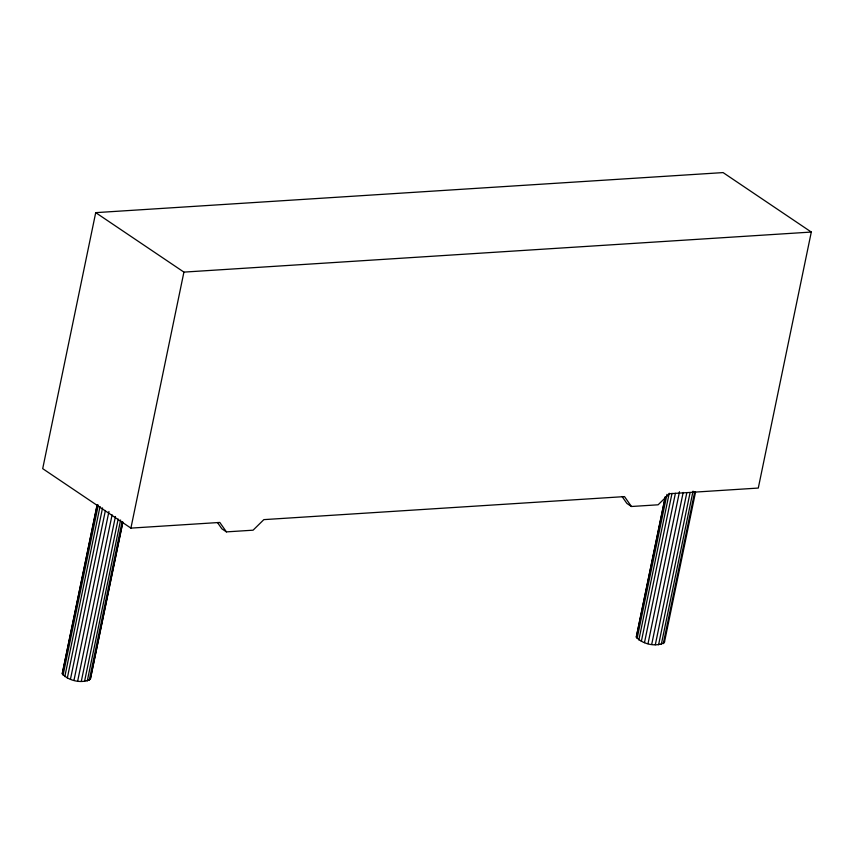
<?xml version="1.0" encoding="UTF-8"?>
<svg xmlns="http://www.w3.org/2000/svg" width="854" height="854" viewBox="0 0 854 854"><rect width="100%" height="100%" fill="white"/><g stroke="black" fill="none" stroke-linecap="round" stroke-linejoin="round"><path stroke-width="1.28" d="M122.869 522.136L90.321 679.272C81.941 683.937 68.544 680.873 62.257 673.763L97.089 504.981M90.321 679.272L122.741 522.178M695.562 491.979L664.359 642.614C655.979 647.279 642.582 644.226 636.294 637.116L665.213 496.9M664.359 642.614L664.508 641.354M95.712 212.646L42.7 468.654L130.908 528.114L219.809 522.445L226.417 531.882L253.083 530.185L263.843 519.627L624.52 496.601L631.448 506.497L658.114 504.799L669.387 493.74L758.288 488.061L811.3 232.053L723.092 172.593L95.712 212.646L183.92 272.106L811.3 232.053M62.257 673.763L97.217 504.949M63.079 675.172L98.306 505.056M64.808 676.624L100.035 506.507M67.317 678.023L102.544 507.916M70.444 679.282L105.405 510.468M73.978 680.307L108.938 511.493M77.682 681.033L112.098 514.813M81.279 681.407L115.439 516.489M84.557 681.407L118.172 519.083M87.268 681.022L120.606 520.001M89.232 680.296L122.047 521.869M130.908 528.114L183.92 272.106M636.294 637.116L665.341 496.868M637.116 638.514L666.963 494.381M638.845 639.977L669.226 493.238M641.354 641.375L672.013 493.334M644.482 642.635L675.407 493.302M648.015 643.66L679.485 491.733M651.709 644.386L683.179 492.448M655.317 644.759L686.787 492.822M658.594 644.759L690.053 492.822M661.306 644.375L693.032 491.146M663.27 643.649L694.74 491.712M631.448 506.497L626.9 503.433L622.043 496.505M226.417 531.882L221.869 528.818L217.46 522.52"/></g></svg>
